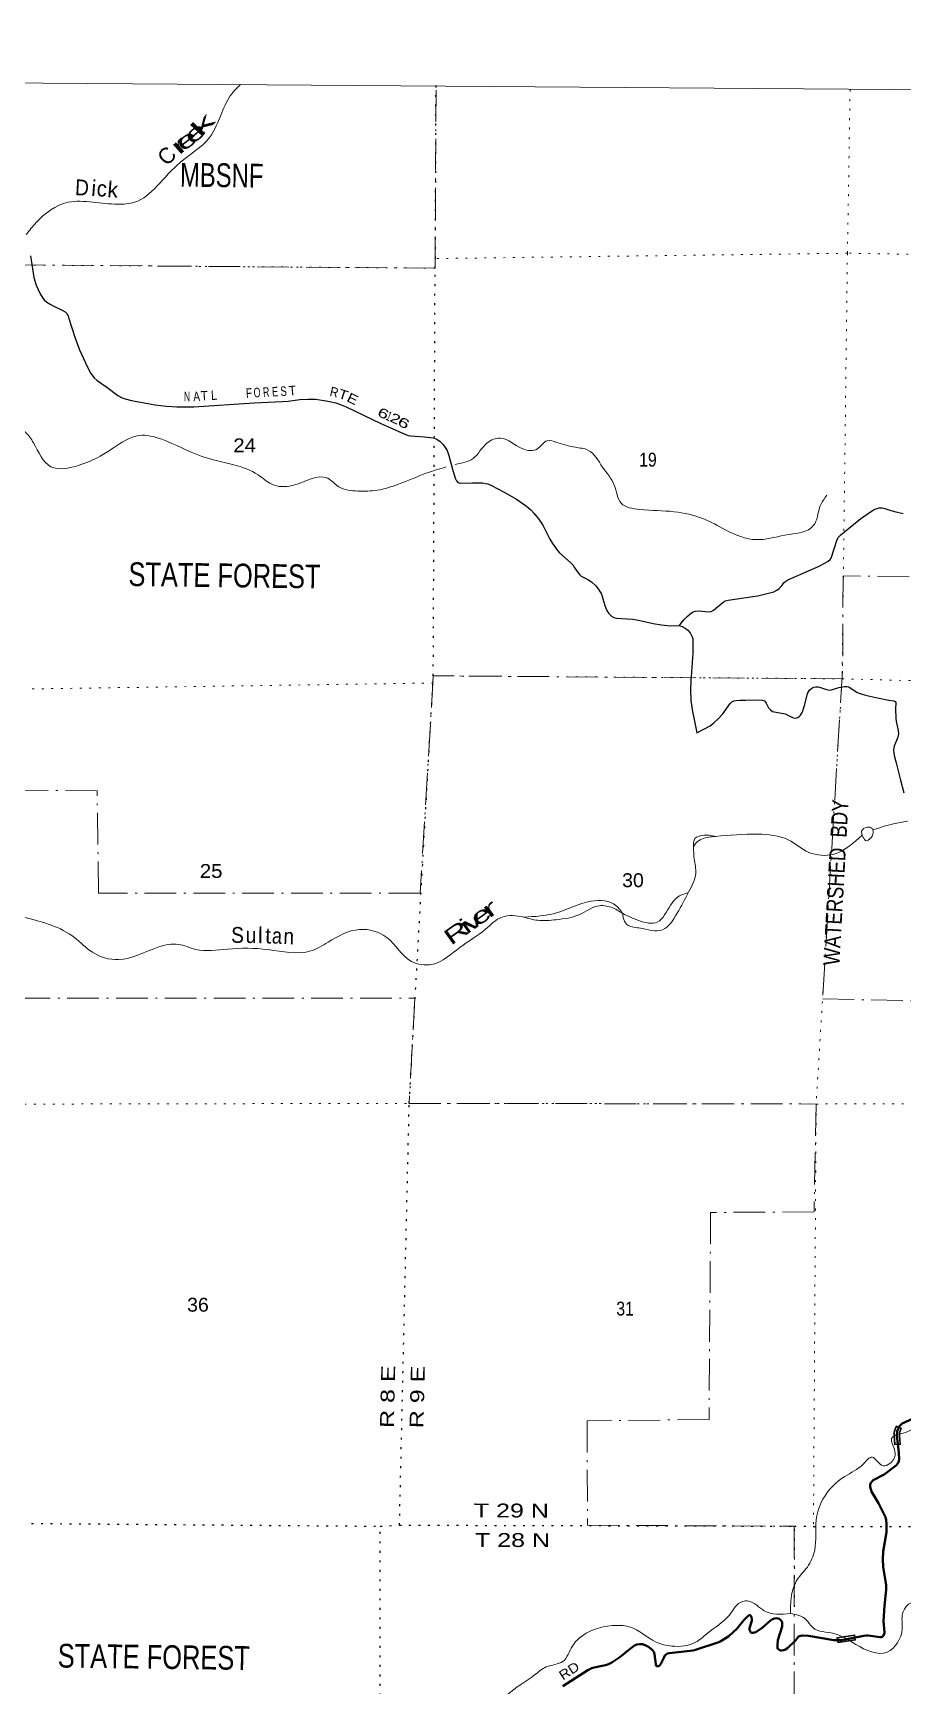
# Model space of a CAD drawing. Header units: feet. Extents: x -248627 to 3, y 0 to 184934.
# Drawn here: x -180004 to -169021, y 164066 to 184934 of the extents above; entities that cross this region are included whole.
import ezdxf
from ezdxf.enums import TextEntityAlignment as Align

# ---------------------------------------------------------------- set-up
doc = ezdxf.new("R2010")
doc.units = ezdxf.units.FT
doc.header["$LTSCALE"] = 80
doc.linetypes.add('DOT_DASHED', pattern=[7.7, 5, -1.2, 0.3, -1.2])
doc.linetypes.add('DOTTED', pattern=[1.5, 0.3, -1.2])
for name, color, linetype, lineweight in [('26', 7, 'Continuous', 40), ('29', 7, 'Continuous', 25), ('30', 7, 'Continuous', 13), ('39', 7, 'Continuous', 13), ('4', 7, 'Continuous', 13), ('41', 7, 'Continuous', 13), ('44', 7, 'DOT_DASHED', 13), ('6', 7, 'DOTTED', 25), ('61', 7, 'Continuous', 13), ('7', 7, 'DOTTED', 13)]:
    doc.layers.add(name, color=color, linetype=linetype, lineweight=lineweight)
doc.layers.add('27', color=7, linetype='Continuous')

msp = doc.modelspace()

# ---------------------------------------------------------------- linework, layer by layer
at = {"layer": '26'}
for points in [[(-168484, 167628.38), (-169032.86, 167377.4), (-169064.71, 167344.05), (-169083.36, 167313.72), (-169095.02, 167283.4), (-169097.72, 167232.33), (-169074.1, 167008.43), (-169069.37, 166924.18), (-169076.37, 166889.19), (-169100.69, 166855.21), (-169260.21, 166736.55), (-169398.07, 166662.93), (-169427.77, 166630), (-169435.37, 166609.28), (-169433.04, 166578.95), (-169419.98, 166521.09), (-169329.66, 166371.67), (-169284.45, 166280.65)], [(-169284.45, 166280.65), (-169243.43, 166198.06), (-169231.38, 166157.91), (-169226.72, 166115.92), (-169229.8, 166006.45), (-169270.72, 165764.53), (-169275.68, 165665.73), (-169271.21, 165568.92), (-169233.72, 165336.83), (-169233.65, 165278.44), (-169254.31, 165076.81), (-169264.88, 164883.23), (-169255.16, 164740.03), (-169257.03, 164723.36), (-169266.35, 164703.53), (-169282.67, 164686.04), (-169294.33, 164682.54), (-169313.76, 164681.66), (-169461.58, 164701.78), (-169489.56, 164701.78), (-169513.25, 164700.21), (-169664.49, 164670.27), (-169799.6, 164645.8), (-169845.96, 164642.4), (-169894.02, 164644.63), (-170214.66, 164697.59), (-170294.39, 164701.2), (-170327.53, 164695.8), (-170342.18, 164686.03), (-170353.84, 164673.2), (-170375.98, 164641.72), (-170478.56, 164541.41), (-170511.38, 164522.74), (-170531.01, 164515.76), (-170553.15, 164514.59), (-170570.64, 164514.59), (-170589.98, 164524.91), (-170599.78, 164534.42), (-170605.61, 164547.25), (-170606.77, 164583.4), (-170599.75, 164645.93), (-170546.74, 164818.41), (-170544.84, 164843.46), (-170546.74, 164872.06), (-170554.9, 164884.89), (-170568.88, 164902.38), (-170584.97, 164914.12), (-170612.01, 164921.04), (-170642.32, 164918.71), (-170666.79, 164909.38), (-170693.87, 164890.14), (-170798.91, 164797.58), (-170878.93, 164746.1), (-170897.58, 164739.1), (-170910.4, 164735.6), (-170928.06, 164735.33), (-170939.54, 164742.6), (-170951.2, 164755.43), (-170958.19, 164774.09), (-170958.15, 164793.87), (-170929.69, 164886.58), (-170927.89, 164910.54), (-170933.71, 164936.2), (-170940.71, 164952.53), (-170949.67, 164959.22), (-170962.85, 164959.53), (-170976.84, 164950.2), (-171008.22, 164919), (-171028.13, 164895.56)], [(-171028.13, 164895.56), (-171119.4, 164788.14), (-171164.5, 164743.76), (-171220.45, 164695.95), (-171285.72, 164652.79), (-171319.52, 164629.47), (-171345.57, 164617.18), (-171638.07, 164520.97), (-171669.77, 164512.26), (-171970.73, 164481.3), (-171993.81, 164474.94), (-172012.46, 164463.28), (-172025.28, 164450.45), (-172035.35, 164431.02), (-172081.94, 164338.34), (-172098.14, 164319.24), (-172110.37, 164315.16), (-172126.34, 164314.23), (-172135.44, 164321.57), (-172140.1, 164340.23), (-172156.19, 164467.56), (-172168.07, 164496.52), (-172189.05, 164522.17), (-172234.57, 164558.47), (-172277.05, 164581.07), (-172310.85, 164591.57), (-172347.35, 164592.98), (-172380.21, 164587.49), (-172409.35, 164576.99), (-172462.37, 164538.76), (-172595.67, 164430.13), (-172696.08, 164362.39), (-172736.98, 164341.68), (-172775.45, 164327.43), (-172817.3, 164318.07), (-172919.87, 164299.41), (-172947.85, 164292.41), (-173001.21, 164263.56), (-173316.17, 164061.48)]]:
    msp.add_lwpolyline(points, dxfattribs=at)
at = {"layer": '29'}
for points in [[(-180034.03, 182121.15), (-179992.67, 181847.96), (-179963.99, 181752.64), (-179911.7, 181642.03), (-179880.47, 181587.61), (-179863.43, 181567.61), (-179829.24, 181537.44), (-179787.01, 181511.3), (-179751.17, 181488.38), (-179634.15, 181436.88), (-179599.21, 181414.97), (-179575.83, 181392.63), (-179561.75, 181362.47), (-179550.36, 181329.32), (-179478.04, 181093.91), (-179418.43, 180935.42), (-179317.55, 180717.65), (-179274.14, 180636.42), (-179233.91, 180582.12), (-179195.7, 180545.91), (-179072.06, 180464.94)], [(-179072.06, 180464.94), (-178932.23, 180358.87), (-178878.91, 180328.22), (-178841.72, 180314.63), (-178759.26, 180296.53), (-178645.91, 180273.51), (-178461.6, 180242.22), (-178320.04, 180223.16), (-178188.08, 180214.07), (-177975.2, 180216.85), (-177211.81, 180263.43), (-176860.47, 180281.22), (-176784.26, 180286.46), (-176635.43, 180306.57), (-176535.09, 180313.61), (-176438.33, 180310.59), (-176327.71, 180296.52), (-176259.3, 180282.33), (-176180.9, 180264.34), (-176114.53, 180242.21), (-176048.71, 180215.92), (-175614.86, 180004.17), (-175318.08, 179872.14), (-175268.63, 179854.56), (-175237.63, 179848.01), (-175061.18, 179836.64), (-174946.46, 179822.43), (-174907.79, 179807.78), (-174865.55, 179775.6), (-174829.36, 179743.43), (-174799.18, 179703.2), (-174775.05, 179662.98), (-174752.93, 179600.63), (-174709.63, 179428.63), (-174673.43, 179312.94), (-174657.84, 179278.76), (-174645.78, 179262.67), (-174628.09, 179255.61), (-174606.11, 179250.68), (-174456.6, 179256.51), (-174328.56, 179254.7), (-174292.36, 179248.67), (-174263.23, 179240.86), (-174213.92, 179222.52), (-174057.38, 179136.2), (-173898.16, 179049.56), (-173774.15, 178961.5), (-173717.15, 178914.81), (-173680.95, 178872.57), (-173622.62, 178800.17), (-173582.44, 178746.11), (-173562.29, 178713.69), (-173477.27, 178542.39), (-173447.65, 178490.44), (-173383.29, 178399.94), (-173357.38, 178370.68), (-173212.33, 178247.09), (-173188.72, 178218.27), (-173170.1, 178192.78), (-173135.9, 178134.46), (-173106.22, 178097.7), (-173081.6, 178076.13), (-172999.14, 178035.91), (-172952.61, 178004.08), (-172898.58, 177953.45), (-172862.38, 177903.17), (-172828.19, 177848.87), (-172808.08, 177792.55), (-172785.95, 177706.07), (-172773.15, 177671.86), (-172759.81, 177643.72), (-172736.99, 177608.12), (-172698.77, 177571.92), (-172671.31, 177557.24), (-172639.13, 177547.18), (-172432.78, 177532.45), (-172359.57, 177521.04), (-172175.55, 177479.31), (-172067.94, 177462.71), (-171960.22, 177451.16), (-171872.85, 177454.67), (-171839.18, 177450.96), (-171808.5, 177442.6), (-171770.28, 177420.48), (-171735.32, 177394.58), (-171707.94, 177360.14), (-171685.81, 177319.92), (-171674.82, 177284.5), (-171671.73, 177243.49), (-171674.06, 177106.9)], [(-171844.05, 177452.29), (-171808.5, 177500.93), (-171784.36, 177529.08), (-171746.15, 177569.31), (-171689.83, 177613.55), (-171669.72, 177627.63), (-171638.1, 177634.96), (-171597.32, 177637.69), (-171472.62, 177625.62), (-171442.52, 177629.36), (-171412.29, 177647.74), (-171289.68, 177748.33), (-171264.51, 177765.35), (-171227.33, 177774.47), (-170916.54, 177819.52), (-170855.26, 177830.79), (-170702.4, 177864.98), (-170652.12, 177881.07), (-170611.9, 177901.18), (-170583.74, 177921.29), (-170559.61, 177945.43), (-170521.4, 177995.71), (-170501.28, 178013.81), (-170473.13, 178031.91), (-170279.69, 178114.61), (-170078.37, 178201.74), (-170022.62, 178231.02), (-169964.29, 178267.22), (-169941.66, 178286.01), (-169928.09, 178305.44), (-169853.68, 178540.75), (-169835.55, 178570.62), (-169807.42, 178597.06), (-169552.87, 178803.57), (-169393.45, 178915.68), (-169358.92, 178928.91), (-169322.72, 178938.97), (-169282.05, 178939.88), (-169248.3, 178932.94), (-169173.89, 178906.79), (-169095.48, 178884), (-169019.03, 178868.58)], [(-171674.1, 177104.88), (-171698.79, 176750.17), (-171703.92, 176646.15), (-171697.21, 176507.98), (-171679.79, 176368.61), (-171653.64, 176244.85), (-171624.02, 176101.03), (-171456.98, 176188.78), (-171410.29, 176223.8), (-171345.92, 176284.14), (-171296.86, 176339.22), (-171201.64, 176470.67), (-171183.02, 176489.28), (-171154.66, 176502.1), (-171124.69, 176509.39), (-171082.46, 176511.4), (-171007.19, 176513.52), (-170893.4, 176517.44), (-170797.46, 176509.69), (-170770.72, 176501.35), (-170757.54, 176486.76), (-170746.59, 176475.2), (-170716.49, 176415.38), (-170694.3, 176388.72), (-170666.9, 176370.08), (-170510.16, 176336.94), (-170481.11, 176326.37), (-170416.2, 176290.83), (-170398.65, 176288.16), (-170380.55, 176286.15), (-170348.37, 176294.19), (-170331.2, 176305.41), (-170316.19, 176320.34), (-170298.09, 176346.48), (-170286.02, 176376.65), (-170271.94, 176418.88), (-170261.83, 176457.51), (-170227, 176596.12), (-170215.63, 176617.99), (-170199.55, 176638.1), (-170169.38, 176662.24), (-170144.84, 176675.33), (-170119.1, 176678.33), (-170092.95, 176678.33), (-170060.22, 176669.75), (-169988.37, 176646.15), (-169949.87, 176637.46), (-169922, 176640.11), (-169832.27, 176669.62), (-169759.09, 176684.36), (-169731.14, 176683.91), (-169704.79, 176678.33), (-169600.21, 176609.94), (-169573.36, 176598.29), (-169537.86, 176585.81), (-169479.02, 176572.35), (-169364.89, 176543.57), (-169199.97, 176511.4), (-169135.62, 176501.34), (-169117.37, 176493.08), (-169109.47, 176481.23), (-169113.18, 176392.11), (-169111.08, 176287.13), (-169107.45, 176241.89), (-169081.31, 176127.25), (-169078.54, 176082.72), (-169085.33, 176042.78), (-169133.6, 175932.16), (-169140.63, 175888.11), (-169137.62, 175839.65), (-169129.58, 175795.4), (-169105.36, 175721.99), (-169052.95, 175501.07), (-169010.92, 175342.88)]]:
    msp.add_lwpolyline(points, dxfattribs=at)
at = {"layer": '39'}
for points in [[(-180090.2, 182388.63), (-179965.55, 182541.32), (-179562.01, 182796.93), (-179249.57, 182798.45), (-178935.16, 182773.74), (-178721.45, 182797.61), (-178440.95, 182998.94), (-178146.18, 183301.13), (-177776.82, 183615.3), (-177621.11, 183927.8), (-177493.75, 184167.7), (-177382.75, 184284.33)], [(-181146.88, 181179.23), (-180953.75, 180940.84), (-180929.86, 180753.15), (-180787.28, 180589.97), (-180619.76, 180546.86), (-180344.06, 180257.89), (-180293.91, 180104.47), (-180235.61, 180009.54), (-180100.74, 179894.32), (-179998.15, 179758.98), (-179778.91, 179457.99), (-179422.1, 179477.61), (-179155.84, 179592.19), (-178988.38, 179696.85), (-178663.6, 179853.71), (-178377.45, 179804.84), (-177881.92, 179592.19), (-177466.85, 179482.58), (-177162.68, 179357), (-176989.52, 179237.69), (-176731.53, 179221.14), (-176283.9, 179313.24), (-176144.98, 179206.09), (-175901.17, 179151.22), (-175659.27, 179162.95), (-175391.06, 179237.18), (-175042.12, 179375.84), (-174788.96, 179456.32)], [(-174673.23, 179488.91), (-174449.21, 179562.55), (-174269.5, 179760), (-174104.12, 179820.27), (-173820.12, 179684.64), (-173636.69, 179684.35), (-173513.57, 179787.05), (-173390.64, 179766.68), (-173156.92, 179703.76), (-172997.73, 179669.21), (-172812.63, 179453.03), (-172665.84, 179226.81), (-172579.52, 178998.68), (-172343.81, 178919.61), (-171910.48, 178890.68), (-171545.77, 178803.34), (-171259.76, 178661.65), (-170872.94, 178537.96), (-170512.04, 178593.89), (-170144.98, 178724.45), (-170112.62, 178788.97), (-170065.99, 178964.43), (-169981.11, 179099.49)], [(-185023.2, 176273.35), (-184756.85, 176160.89), (-184457, 175851.71), (-183941.82, 175314.19), (-183726.2, 175279.55), (-183534.81, 175212.66), (-183214.72, 174953.89), (-182715.61, 174454.73), (-182540.37, 174371.73), (-181569.26, 174081.67), (-181025.19, 173967.81), (-180102.32, 173766.6), (-179481.87, 173515.43), (-179254.39, 173329.44), (-178925.98, 173236.11), (-178415.75, 173396.72), (-178167.77, 173428.61), (-177952.19, 173365.72), (-177549.04, 173369.11), (-177037.06, 173362.25), (-176494.86, 173347.27), (-176279.01, 173455.88), (-175881.66, 173616.67), (-175537.13, 173515.24), (-175227.19, 173214.11), (-174967.22, 173175.37), (-174616.15, 173388.69), (-174291.26, 173620.21), (-174081.38, 173773.22), (-173950.33, 173791.17), (-173807.25, 173772.79)], [(-169536.35, 174809.17), (-169542.32, 174855.59), (-169473.7, 174907.94), (-169411.25, 174889.68), (-169401.28, 174819.05), (-169427.55, 174772.68), (-169492.11, 174738.49), (-169516.25, 174768.79), (-169536.35, 174809.17)], [(-169400.82, 174872.66), (-169052.33, 174967.81), (-168969.66, 174981.8), (-168963.04, 174983.35)], [(-171666.46, 174656.23), (-171646.86, 174764.09), (-171554.08, 174804.3), (-171382.61, 174792.03)], [(-171384.78, 174791.92), (-171558.18, 174757.9), (-171638.9, 174701.53), (-171666.46, 174656.23)], [(-171384.78, 174791.92), (-170854.6, 174819.33), (-170469.72, 174748.1), (-170207.92, 174590.31), (-169895.52, 174567.62), (-169536, 174808.47)], [(-171726.54, 174086.27), (-171637.48, 174324.22), (-171655.33, 174507.86), (-171666.46, 174656.23)], [(-171726.54, 174086.27), (-171872.09, 173822.18), (-172055.85, 173612.63), (-172354.14, 173635.3), (-172511.29, 173683.97), (-172551.48, 173762.73), (-172561.47, 173817.22)], [(-172559.45, 173819.24), (-172353.99, 173728.11), (-172122.21, 173709.59), (-171954.57, 173925.22), (-171823.35, 174050.11), (-171729.22, 174081.41)], [(-172559.45, 173819.24), (-172704.46, 173896.14), (-172875.77, 173912.55), (-173101.7, 173805.97), (-173398.11, 173739.86), (-173635.98, 173732.16), (-173807.25, 173772.79)], [(-173804.58, 173772.16), (-173408.06, 173822.6), (-172956.3, 173973.21), (-172643.95, 173920.25), (-172561.22, 173820.18)], [(-165032.96, 169868.8), (-165634.07, 169599.38), (-165829.99, 169349.5), (-165838.37, 169143.71), (-165838.74, 168911.67), (-165804.72, 168752.22), (-165740.52, 168560.44), (-165855.55, 168477.89), (-166176.11, 168438.05), (-166474.68, 168283.16), (-166656.13, 168255.2), (-166986.6, 168326.34), (-167232.58, 168284.36), (-167369.93, 168105), (-167452.74, 168000.21), (-167573.93, 167841.01), (-167658.63, 167814.91), (-167735.12, 167881.61), (-167785.37, 167972.49), (-167898.29, 167948.46), (-168106.13, 167805.53), (-168330.3, 167535.51), (-168447.33, 167461.04), (-168761.86, 167409.08), (-168957.6, 167276.22), (-169163.9, 167191.51), (-169119.29, 166998.04), (-169186, 166875.07), (-169270.71, 166844.93), (-169411.64, 166954.11), (-169516.58, 166873.57), (-169756.71, 166710.52), (-170031.29, 166424.44), (-170116.37, 166160.26), (-170135.11, 165780.96), (-170228.17, 165567.23), (-170355.41, 165408.04), (-170422.19, 165238.66), (-170440.74, 164980.42)], [(-170440.74, 164980.42), (-170771.26, 165013.23), (-170968.61, 165136.62), (-171045.21, 165132.71), (-171212.79, 164961.47), (-171489.3, 164731.89), (-171638.64, 164617.12), (-171939.06, 164569.17), (-172138.53, 164619.92), (-172472.84, 164812.13), (-172636.08, 164830.55), (-173067.65, 164700.08), (-173194.85, 164569.14), (-173315.82, 164375.25), (-173524.31, 164305.73), (-173671.13, 164204.69), (-173969.78, 163993.3), (-174117.21, 163813.96), (-174216.29, 163618.4), (-174371.61, 163550.05), (-174506.79, 163469.55), (-174640.29, 163173.16), (-174901.12, 162665.12), (-175018.55, 162332.39), (-175268.88, 162086.62), (-175410.21, 161945.61), (-175620.32, 161643.29), (-175707.27, 161463.85), (-175705.62, 161233.83), (-175762.31, 161072.51), (-175970.25, 160873.08), (-176301.38, 160518.49), (-176378.44, 160226.05), (-176268.14, 159862.69), (-176272.45, 159687.16), (-176419.96, 159459.39), (-176446.48, 159259.69), (-176346.42, 158797.48), (-176248.29, 158391.77), (-176268.67, 158244.51), (-176258.91, 158046.76), (-176313.62, 157863.23), (-176493.19, 157754.56), (-177003.17, 157751.33), (-177365.79, 157883.06), (-177668.23, 157827.04), (-178046, 157957.25), (-178465.92, 158169.29), (-178707.83, 158151.52), (-178975.53, 157948.56), (-179088.47, 157831.23), (-179381.77, 157712.73), (-179718.43, 157685.01), (-180063.28, 157584.67), (-180468.34, 157643.83), (-180780.82, 157616.07), (-181260.72, 157515.95), (-181383.91, 157366.83), (-181485.03, 157153.12), (-181521.83, 156822.28), (-181616.92, 156598.46), (-181827.13, 156447.26), (-182026.93, 156421.19), (-182197.65, 156470.25), (-182562.13, 156700.84), (-183019.76, 156661.21), (-183084.37, 156594.73), (-183086.51, 156514.03), (-183209.51, 156485.97), (-183411.11, 156470.15), (-183449.62, 156333.01), (-183447.94, 156123.17), (-183524.74, 155994.16), (-183663.95, 155913.67), (-183690.53, 155675.62), (-183670.6, 155530.32), (-183755.94, 155094.63), (-183750.25, 154866.62), (-183706.04, 154785.85), (-183659.74, 154741.38), (-183678.19, 154545.7), (-183587.94, 154255.01), (-183487.41, 154097.47), (-183507.86, 153909.86), (-183584.94, 153603.29), (-183751.12, 153036.58), (-183692.96, 152846.83), (-183576.13, 152798.22), (-183435.33, 152604.3), (-183312.42, 152571.82), (-183183.28, 152660.39)], [(-170440.74, 164980.42), (-170245.33, 164905.46), (-170160.83, 164804.44), (-169892.87, 164727.34), (-169614.91, 164589.7), (-169219.99, 164492.23), (-169030.05, 164784.49), (-169025.71, 164980.2), (-168934.81, 165107.17), (-168642.65, 165030.04), (-168418.97, 164987.31), (-168338.28, 165027.54), (-168029.93, 164994.77), (-167761.74, 165058.91), (-167429.4, 164896.97), (-167143.12, 164932.83), (-166879.38, 164730.65), (-166663.87, 164621.35), (-166403.9, 164582.6), (-166327.73, 164314.13), (-166122.53, 164053.52), (-165941.32, 163926.12), (-165723.95, 163719.98), (-165441.84, 163661.02), (-165298.59, 163745.53), (-165129.16, 163817.9), (-164915.59, 163757.03), (-164893.6, 163641.99), (-164825.35, 163458.27), (-164694.48, 163367.27), (-164640.22, 163258.23), (-164471, 163195.41), (-164309.89, 163104.36), (-164161.09, 162872.09), (-164092.83, 162700.48), (-163891.35, 162641.65), (-163653.6, 162578.72), (-163375.91, 162271.6), (-162991.38, 161972.37)]]:
    msp.add_spline(points, degree=3, dxfattribs=at)
at = {"layer": '4'}
msp.add_lwpolyline([(-246606.45, 184933.97), (-215781.67, 184615.95), (-184956.48, 184340.33), (-154130.93, 184107.12), (-123305.1, 183916.31), (-92479.02, 183767.9), (-61652.78, 183661.9), (-30826.42, 183598.29), (0, 183577.08), (0, -0.01), (-31078.93, 21.37), (-62157.81, 85.49), (-93236.57, 192.37), (-124315.16, 342), (-155393.5, 534.37), (-186471.55, 769.49), (-217549.26, 1047.36), (-248626.55, 1367.98)], close=True, dxfattribs=at)
msp.add_lwpolyline([(-246606.45, 184933.97), (-215781.67, 184615.95), (-184956.48, 184340.33), (-154130.93, 184107.12), (-123305.1, 183916.31), (-92479.02, 183767.9), (-61652.78, 183661.9), (-30826.42, 183598.29), (0, 183577.08), (0, -0.01), (-31078.93, 21.37), (-62157.81, 85.49), (-93236.57, 192.37), (-124315.16, 342), (-155393.5, 534.37), (-186471.55, 769.49), (-217549.26, 1047.36), (-248626.55, 1367.98)], close=True, dxfattribs=at)
at = {"layer": '44'}
for points in [[(-180284.29, 184310.01), (-180252.84, 181968.42), (-182962.66, 181958.49), (-182929.91, 179388.42), (-180247.37, 179340.68), (-180252.75, 182006.74), (-174927.83, 181965.79), (-174915.98, 184273.41)], [(-169789.66, 176781.2), (-174950.86, 176819.27), (-175114.98, 174074.9), (-179176.27, 174072.98), (-179195.19, 175365.71), (-183117.31, 175403.85), (-183128.25, 176662.27), (-184131.93, 176684.46), (-184128.65, 177985.21), (-185008.72, 178011.1)], [(-167093.49, 178046.89), (-169775.84, 178081.39), (-169783.34, 176876.98)], [(-169783.34, 176876.98), (-170036.47, 172738.8), (-168831.98, 172715.14)], [(-185030.09, 175421.56), (-184481.85, 175392.47), (-184440.82, 174079.53), (-183257.68, 174089.26), (-183267.09, 172752.22), (-175184.83, 172748.07), (-175254.69, 171421.24), (-170117.13, 171412.93), (-170142.73, 170049.71), (-171448.81, 170044.27), (-171469.5, 167430.69), (-173007.39, 167411.6), (-173005.23, 166093.93), (-170390.55, 166083.4), (-170392.57, 166083.41), (-170395.93, 163580.88)]]:
    msp.add_lwpolyline(points, dxfattribs=at)
at = {"layer": '6'}
for points in [[(-175377.47, 166095.94), (-175254.69, 171421.24), (-174955.19, 176727.92), (-174950.86, 176819.27), (-174927.83, 181965.79), (-174923.97, 182087.22), (-174915.98, 184273.41)], [(-185106.8, 166125.78), (-181704.76, 166112.01), (-180622.3, 166122.4), (-175621.39, 166082.21), (-175377.47, 166095.94), (-170392.57, 166083.41), (-170150.76, 166079.6), (-164652.37, 166071.87), (-164019.01, 166061.83), (-159514, 165998.21), (-158806.45, 166019.29), (-155290.94, 165989.23)], [(-175870.35, 138345.42), (-175755.55, 139753.59), (-175777.34, 145116.64), (-175787.13, 150427.22), (-175641.9, 155614.47), (-175619.4, 160947.18), (-175621.39, 166082.21)]]:
    msp.add_lwpolyline(points, dxfattribs=at)
at = {"layer": '61'}
for p, q in [((-169039.39, 167319.7), (-169108.21, 167348.96)), ((-169051.59, 167115.04), (-169126.27, 167108.03)), ((-169854.13, 164676.37), (-169629.57, 164711.23)), ((-169629.57, 164711.23), (-169619.11, 164643.87))]:
    msp.add_line(p, q, dxfattribs=at)
for points in [[(-169126.26, 167108.03), (-169137.81, 167231), (-169136.92, 167251.05), (-169135.09, 167268.69), (-169129.01, 167294.84), (-169123.54, 167310.66), (-169108.21, 167348.96)], [(-169119.05, 167116.74), (-169129.79, 167231.2), (-169128.94, 167250.46), (-169127.18, 167267.37), (-169121.31, 167292.62), (-169116.04, 167307.86), (-169103.82, 167338.39), (-169049.46, 167315.28)], [(-169049.46, 167315.28), (-169060, 167285.75), (-169066.92, 167261.85), (-169069.49, 167243.19), (-169069.94, 167224.93), (-169060.3, 167122.25), (-169119.05, 167116.74)], [(-169051.59, 167115.04), (-169061.93, 167225.21), (-169061.5, 167242.54), (-169059.07, 167260.18), (-169052.38, 167283.29), (-169039.39, 167319.7)], [(-169619.11, 164643.87), (-169843.67, 164609.01), (-169854.13, 164676.37)]]:
    msp.add_lwpolyline(points, dxfattribs=at)
msp.add_lwpolyline([(-169636.24, 164702.09), (-169844.99, 164669.69), (-169836.99, 164618.14), (-169628.24, 164650.54)], close=True, dxfattribs=at)
at = {"layer": '7'}
msp.add_line((-174927.83, 181965.79), (-180252.75, 182006.74), dxfattribs=at)
for points in [[(-169688.08, 184219.53), (-169722.33, 182153.86), (-169789.66, 176781.2), (-170117.13, 171412.93), (-170150.76, 166079.6)], [(-158829.77, 181942.93), (-164274, 182068.57), (-169722.33, 182153.86), (-174923.97, 182087.22)], [(-174950.86, 176819.27), (-169789.66, 176781.2), (-164359.14, 176639.1), (-159013.5, 176626.61), (-157175.01, 176623.7)], [(-185019.66, 176685.06), (-180498.93, 176636.38), (-180252.99, 176650.12), (-174955.19, 176727.92)], [(-185063.46, 171377.8), (-180593.82, 171410.72), (-175254.69, 171421.24), (-170117.13, 171412.93), (-164411.05, 171434.31), (-164074.54, 171429.02), (-160792.9, 171364.19)], [(-170390.68, 166047.7), (-170399.47, 160940.89), (-170340.58, 155616.17), (-170304.5, 150364.07), (-170417.72, 145023.42), (-170508.92, 139585.89), (-170706.85, 138305.58)]]:
    msp.add_lwpolyline(points, dxfattribs=at)

# ---------------------------------------------------------------- texts
at = {"layer": '27', "width": 1.15}
msp.add_text('RD', height=120, rotation=33.184, dxfattribs=at).set_placement((-173314.23, 164133.91))
at = {"layer": '30'}
for s, rotation, width, p in [('N', 0.748, 0.65, (-178058.92, 180285.76)), ('A', 3.492, 0.8, (-177935.13, 180287.26)), ('T', 3.492, 0.9, (-177838.35, 180295.24)), ('L', 3.492, 0.85, (-177715.47, 180302.83)), ('F', 3.492, 0.8, (-177273.81, 180329.87)), ('O', 4.598, 0.7, (-177170.53, 180335.75)), ('R', 4.101, 0.7, (-177056.17, 180342.27)), ('E', 2.899, 0.75, (-176944.67, 180347.05)), ('S', 3.933, 0.75, (-176837.3, 180352.98)), ('T', 5.822, 0.95, (-176723.79, 180360.46)), ('R', 347.076, 0.9, (-176214.13, 180342.58)), ('T', 341.56, 1.25, (-176105.71, 180313.05)), ('E', 333.984, 1.25, (-175994.79, 180262.37)), ('6', 333.984, 1.5, (-175607.27, 180078.17)), ('1', 335.117, 0.6, (-175533.79, 180044.3)), ('2', 334.901, 1.4, (-175455.12, 180011.42)), ('6', 330.525, 1.6, (-175352.71, 179959.91))]:
    msp.add_text(s, height=120, rotation=rotation, dxfattribs=dict(at, width=width)).set_placement(p, align=Align.CENTER)
at = {"layer": '41'}
for s, rotation, width, p in [('k', 47.31, 2.2, (-177791.91, 183709.1)), ('e', 37.476, 1.75, (-178008.71, 183505.96)), ('e', 39.609, 1.8, (-177896.74, 183599.47)), ('r', 41.476, 2.1, (-178092.52, 183444.7)), ('D', 357.023, 0.9, (-179389.88, 182884.16)), ('c', 355.414, 0.95, (-179142.34, 182871.32)), ('v', 35.52, 1.8, (-174400.63, 173640.43)), ('e', 35.52, 1.65, (-174295.52, 173715.46)), ('r', 37.483, 1.95, (-174177.5, 173802.1)), ('S', 359.256, 0.9, (-177423.16, 173447.48)), ('R', 35.428, 1.6, (-174602.71, 173496.43)), ('i', 35.428, 1.5, (-174488.5, 173577.68)), ('u', 359.209, 0.9, (-177253.73, 173445.25)), ('a', 357.517, 0.85, (-176928.06, 173437.61)), ('n', 357.517, 0.9, (-176779.39, 173431.15))]:
    msp.add_text(s, height=200, rotation=rotation, dxfattribs=dict(at, width=width)).set_placement(p, align=Align.CENTER)
for s, rotation, p in [('C', 45.772, (-178244.18, 183315.15)), ('i', 355.414, (-179244.49, 182876.03)), ('k', 355.599, (-179003.95, 182858.44)), ('l', 359.209, (-177135.35, 173443.62)), ('t', 359.209, (-177036.61, 173440.23))]:
    msp.add_text(s, height=200, rotation=rotation, dxfattribs=at).set_placement(p, align=Align.CENTER)
at = {"layer": '44'}
for s, height, rotation, width, p in [('MBSNF', 300, 359.263, 0.75, (-178150.19, 182995.74)), ('STATE FOREST', 300, 359.26, 0.8, (-178800.65, 177953.17)), ('WATERSHED  BDY', 204.8, 86.78, 0.85, (-169824.36, 173158.59)), ('STATE FOREST', 300, 359.26, 0.8, (-179693.41, 164298.71))]:
    msp.add_text(s, height=height, rotation=rotation, dxfattribs=dict(at, width=width)).set_placement(p)
at = {"layer": '6', "width": 1.35}
for s, rotation, p in [('R 8 E', 88.679, (-175449.25, 167321.16)), ('R 9 E', 88.679, (-175075.64, 167317.61)), ('T 29 N', 359.856, (-174439.03, 166194.34)), ('T 28 N', 359.856, (-174424.7, 165821.53))]:
    msp.add_text(s, height=175, rotation=rotation, dxfattribs=at).set_placement(p)
at = {"layer": '7'}
for s, width, p in [('24', 1.1, (-177475.52, 179641.5)), ('19', 0.85, (-172351.02, 179460.37)), ('25', 1.1, (-177898.36, 174267.55)), ('30', 1.05, (-172566.29, 174151.13)), ('36', 1.05, (-178058.38, 168791.24)), ('31', 0.85, (-172640.2, 168742.72))]:
    msp.add_text(s, height=175, dxfattribs=dict(at, width=width)).set_placement(p)

doc.saveas('drawing.dxf')
